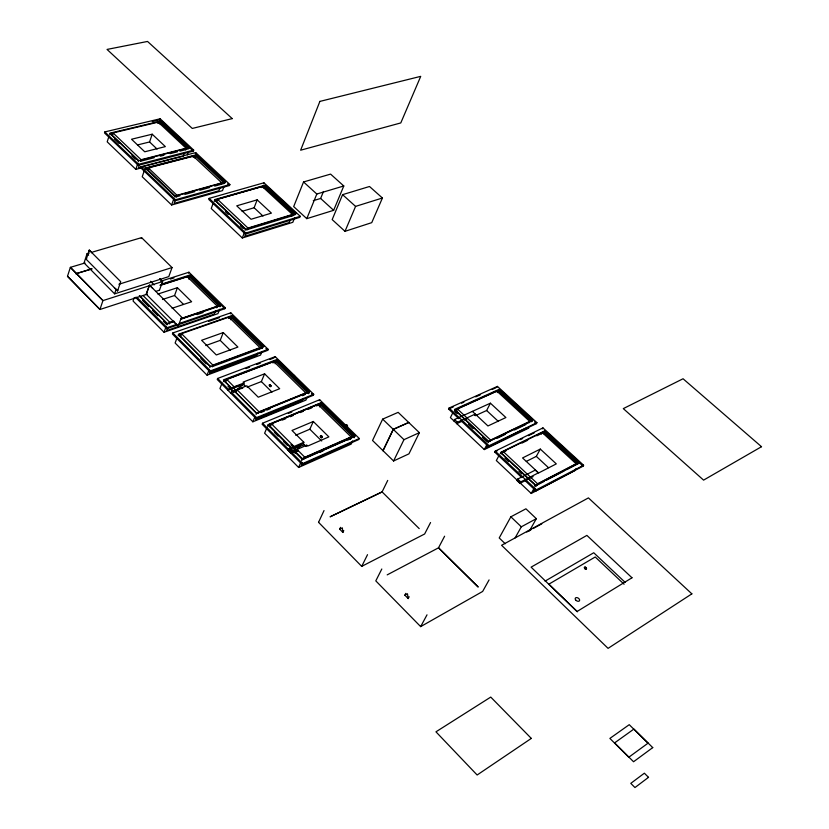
<?xml version="1.0" encoding="UTF-8"?>
<svg xmlns="http://www.w3.org/2000/svg" width="829" height="829" viewBox="0 0 829 829"><rect width="100%" height="100%" fill="white"/><g stroke="black" fill="none" stroke-linecap="round" stroke-linejoin="round"><path stroke-width="1.24" d="M294.803 376.749L294.689 376.221M293.632 451.608L294.119 448.458L304.43 444.769M104.817 131.915L104.495 132.941L138.288 165.323L193.354 151.127L193.706 150.122L160.163 118.785L104.817 131.915L138.64 164.287L193.706 150.122M108.931 136.391L107.19 141.842L135.842 169.354L142.028 167.748M157.811 123.179L160.266 122.588L188.463 148.961L188.815 147.956L160.608 121.583L110.164 133.624L109.842 134.65L113.532 133.77M112.164 135.282L112.951 132.847L141.096 159.728L186.079 148.236L158.121 122.07L157.852 122.868M147.334 294.108L99.936 309.486L67.491 276.295L70.361 267.352L85.035 262.98M67.491 276.295L99.946 309.435M88.972 251L89.273 250.078L92.392 253.208M86.257 259.322L89.263 250.078L120.713 281.684L117.552 290.917L86.247 259.322L86.548 258.399M89.314 253.011L87.076 253.674L84.061 262.917L114.609 293.839L168.784 276.606L172.059 267.56L141.593 237.633L92.661 252.026M138.236 161.821L138.578 160.795L189.945 147.583L161.386 120.889L109.967 133.148L138.744 160.66M135.842 169.354L137.666 163.904M138.288 165.323L138.64 164.287M139.469 164.598L138.381 167.831L146.391 165.759M140.547 161.354L141.096 159.728M140.681 167.769L141.034 166.743L195.717 152.588L229.882 184.504L229.509 185.52L175.137 200.773L140.681 167.769L144.412 166.805M137.459 144.961L149.583 141.966L152.194 134.205L165.354 146.609L144.743 151.79L131.542 139.241L152.194 134.205M152.277 121.583L159.831 119.79L160.163 118.785M160.266 122.588L160.608 121.583M145.158 168.059L174.691 196.307L225.633 182.131L196.349 154.743L145.158 168.059L142.225 176.753L171.624 204.991L222.483 190.639L223.851 186.96M160.163 124.516L161.386 120.889M214.67 186.1L224.586 183.333L224.96 182.328L196.235 155.458L146.391 168.442L146.039 169.468L149.78 168.494M99.936 309.486L102.951 300.564L70.361 267.352L102.931 300.606L162.608 281.497L159.914 278.834M147.303 170.142L148.132 167.707L193.105 155.997L221.778 182.857L221.188 184.452M117.853 290.005L117.542 290.927L114.381 287.736M114.609 293.839L116.184 289.228M141.282 238.534L141.593 237.633M183.292 156.194L184.411 153.013M185.52 149.831L186.079 148.236M134.205 297.704L133.044 301.01L164.038 332.253L217.954 313.631L219.623 309.331M187.395 154.836L188.245 152.412M171.624 204.991L173.551 199.551M174.992 197.167L175.354 196.131L146.391 168.442M229.882 184.504L175.499 199.748L174.152 203.395L218.846 190.805L220.017 187.634M176.442 196.929L177.012 195.302L221.778 182.857M146.256 294.233L149.489 285.124L181.592 317.113L178.204 326.212L146.246 294.233L149.479 285.124L152.671 288.295M192.815 156.795L193.105 155.997M195.354 153.593L195.717 152.588M195.064 158.38L196.349 154.743M193.385 157.116L195.872 156.474L196.235 155.458M159.469 290.233L162.608 281.497M209.126 198.38L208.742 199.426L245.405 234.12L299.829 217.333L300.243 216.307L263.933 182.794L209.126 198.38L245.809 233.073L300.243 216.307M162.463 299.497L174.556 295.518L177.416 287.704L191.623 301.735L172.111 308.264M164.038 332.253L166.049 326.781M174.567 321.393L167.344 323.859L166.961 324.895L163.344 321.269M135.5 297.3L166.722 328.698L167.106 327.662L176.784 324.336M213.281 202.96L211.229 208.504L242.296 237.975L292.824 222.307L294.575 217.954M261.767 187.572L264.202 186.867L294.72 215.074L295.134 214.037L264.606 185.841L214.659 200.131L214.276 201.178L217.934 200.131M167.759 328.087L166.857 330.533L214.234 314.181L215.467 310.989M169.261 324.015L169.862 322.388L173.499 321.144M186.794 277.342L187.085 276.544L217.322 306.181L216.701 307.787M188.566 273.249L188.939 272.233L225.198 307.704L224.804 308.72L166.722 328.698M216.545 201.727L217.457 199.25L262.182 186.463L292.45 214.452L291.798 216.068M219.944 306.771L220.338 305.756L189.841 275.891L189.468 276.907L219.022 305.87M188.815 279.124L190.39 274.855L221.27 305.072L180.701 318.927M178.525 325.31L178.194 326.212L174.971 322.978M172.784 332.968L172.401 334.004L210.079 371.9L267.726 350.335L268.14 349.33L230.814 312.813L172.784 332.968L210.493 370.864L268.14 349.33M177.157 337.527L175.116 342.999L207.032 375.174L260.544 355.102L261.871 351.869M212.224 366.646L262.41 347.993L262.834 346.978L231.446 316.253L178.567 334.709L178.173 335.745L181.779 334.491M180.287 336.916L181.51 333.652L212.887 365.102L259.985 347.631L228.866 317.124L228.555 317.921M245.073 230.286L245.477 229.229L296.305 213.654L265.404 185.116L214.493 199.665L245.695 229.136M242.296 237.975L244.431 232.431M242.12 211.312L254.12 207.758L257.156 199.851L271.415 213.126L251.042 219.27L236.731 205.83L257.156 199.851M261.871 187.271L262.182 186.463M263.539 183.82L263.933 182.794M245.405 234.12L245.809 233.073M246.068 233.001L244.804 236.286L289.207 222.545L290.171 220.12M247.343 229.695L247.985 228.048L292.45 214.452M264.202 186.867L264.606 185.841M264.15 188.349L265.404 185.116M230.421 313.828L230.814 312.813M205.799 345.558L220.203 340.377L223.26 332.574L237.913 347.061L216.328 354.967L201.613 340.284L223.26 332.574M209.83 367.537L210.234 366.501L264.057 346.563L232.275 315.466L178.37 334.274L210.452 366.47M207.032 375.174L209.177 369.713M228.638 318.108L231.042 317.258L231.446 316.253M210.079 371.9L210.493 370.864M230.607 319.725L232.275 315.466M210.649 370.791L209.696 373.226L256.721 355.61L257.695 353.216M212.245 366.729L212.887 365.102M217.623 378.459L217.219 379.495L256.109 418.614L313.269 395.298L313.714 394.293L275.218 356.636L217.623 378.459L228.421 389.309L231.395 388.159L223.861 380.594L223.447 381.63M222.089 383.122L219.913 388.573L252.866 421.795L305.932 400.096L306.875 397.93M303.549 181.955L293.684 206.587L306.782 218.659L333.641 210.317L343.786 185.976L330.595 174.111L303.549 181.955L316.813 194.027L343.786 185.976M225.353 382.573L226.659 379.319L273.653 361.413L305.746 392.884L305.051 394.48M228.421 389.309L228.027 390.283L243.695 384.221L233.498 392.096L234.099 390.625L242.793 388.107M243.695 384.221L231.27 387.785L230.68 389.257L232.794 391.381M231.395 388.159L231.001 389.133L233.83 391.972L234.224 390.998L256.565 413.433L308.709 392.304L276.337 360.594L223.861 380.594M230.856 393.122L231.25 392.158L234.224 390.998M243.995 382.977L234.11 386.801L233.571 388.138L236.389 390.967L236.939 389.63L246.814 385.796L258.265 397.215L279.684 388.718L264.606 373.817L243.115 382.107L243.995 382.977L243.446 384.314L245.104 385.972M306.782 218.659L316.813 194.027M313.279 200.68L320.626 198.463L323.476 191.509M259.332 349.227L259.985 347.631M247.063 387.153L261.363 381.589L264.606 373.817M342.584 194.66L332.18 219.592L344.999 231.322L371.744 222.649L382.418 198.007L369.506 186.494L342.584 194.66L355.579 206.39L382.418 198.007M274.793 357.651L275.218 356.636M272.979 363.009L273.653 361.413M275.104 363.755L276.886 359.506L309.663 391.589L308.73 393.702M252.866 421.795L254.69 417.433M256.13 414.459L256.565 413.433M313.714 394.293L256.544 417.588L255.643 419.888L302.274 400.842L303.321 398.459M258.368 413.412L259.052 411.795L305.746 392.884M262.565 423.215L262.13 424.241L302.243 464.582L358.843 439.505L359.309 438.5L319.652 399.713L262.565 423.215L288.43 449.204L291.373 447.94L268.472 424.966L268.036 425.992M344.999 231.322L355.579 206.39M266.938 427.774L264.617 433.215L298.595 467.452L351.154 444.137L352.646 440.924M267.663 426.075L268.099 425.039L321.113 403.101L354.874 436.147L302.243 459.307L301.777 460.333M270.026 427.008L271.415 423.774L294.067 446.479L303.839 442.261L292.005 430.469L313.279 421.484L328.875 436.883L307.663 446.085L306.771 445.194L297.01 449.432L296.419 450.758L290.948 453.142L288.005 450.178L288.43 449.204M308.709 392.304L308.274 393.309L275.912 361.61L273.529 362.511M290.627 449.049L291.269 447.577L293.984 446.665L291.01 444.572L296.419 450.758L297.715 451.297L296.658 450.24L298.067 450.489L296.927 449.619L294.212 450.541L293.57 452.002L288.005 450.178L303.248 443.598L303.839 442.261M291.373 447.94L290.938 448.903L293.601 451.784L288.005 450.178M290.948 453.142L291.373 452.168L294.316 450.893L302.191 458.8L353.838 436.085L320.491 403.433L268.472 424.966M294.067 446.479L293.476 447.805L295.787 450.126M293.891 451.867L294.316 450.893M319.206 400.718L319.652 399.713M317.642 405.288L317.994 404.49L351.061 436.904L349.952 439.287M320.491 403.433L320.035 404.438L353.372 437.09L353.838 436.085M319.445 406.842L321.331 402.614L355.092 435.66L354.118 437.764M295.673 435.256L309.839 429.225L313.279 421.484M306.771 445.194L306.212 446.468L303.248 443.598M302.191 458.8L301.735 459.826L352.19 437.608M298.595 467.452L301.02 462.033M302.274 462.883L301.196 465.297L347.382 444.831L347.755 444.043M304.088 458.862L304.813 457.245L351.061 436.904M302.243 464.582L302.699 463.556L359.309 438.5M318.533 522.343L324.025 510.581M382.656 419.132L372.542 440.489L393.578 460.986L408.935 453.857L419.37 432.665L398.148 412.355L382.656 419.132L403.961 439.671L419.37 432.665M343.755 530.581L342.874 532.415L339.693 529.14L340.553 527.337M382.988 450.665L393.236 429.329L408.687 422.448M383.05 450.727L393.309 429.401L408.759 422.51M393.578 460.986L403.961 439.671M387.713 480.426L382.086 491.929L330.087 516.819L382.096 491.908L419.205 528.612M318.543 522.322L361.713 566.373L367.516 554.674M458.81 418.655L448.572 409.029L449.059 408.055L497.441 386.387L536.933 422.676L536.415 423.629L488.592 446.676L460.675 420.407M452.986 412.459L450.406 417.598L484.302 449.567L528.767 428.075M498.488 391.174L531.679 421.733L532.197 420.78L498.975 390.221L454.914 410.086L454.427 411.06L457.225 413.692M455.784 411.899L457.318 408.842L496.789 391.05L529.721 421.381L528.912 422.883M453.795 420.966L454.53 419.505L490.405 403.184L505.897 417.536L487.949 425.961L472.364 411.371M381.806 569.005L375.796 580.88L420.666 626.62L482.654 591.44L489.079 579.906M474.53 415.526L475.266 414.085L457.442 422.262L456.706 423.712L462.271 421.153M496.944 387.34L497.441 386.387M475.359 415.681L486.623 410.51L490.405 403.184M496.395 391.806L496.789 391.05M430.552 522.539L424.635 533.99L361.713 566.373M497.669 392.604L499.441 389.174L533.068 420.096L488.582 441.391L454.52 409.402L499.441 389.174M409.153 596.735L408.189 598.569L404.863 595.16L405.816 593.346M484.302 449.567L486.986 444.437M488.043 442.655L488.55 441.681L532.197 420.78M487.835 445.432L486.644 447.712L526.094 428.137M489.835 441.619L490.633 440.085L529.721 421.381M488.592 446.676L489.1 445.712L536.933 422.676M444.613 536.208L438.5 547.834L387.195 574.87M521.887 477.639L494.726 452.085L495.234 451.121L542.964 427.899L583.595 465.235L583.056 466.178L535.928 490.851L524.695 480.281M499.048 455.422L496.333 460.541L531.234 493.452L575.036 470.509L576.186 468.478M500.229 453.743L500.737 452.769L544.218 431.505L578.383 462.934L577.844 463.877L566.528 469.763M502.073 453.888L503.296 451.608L537.586 483.773L576.103 463.753L542.218 432.562L541.399 434.054M420.666 626.62L427.008 614.828M542.446 428.842L542.964 427.899M519.959 483.359L520.747 481.918L538.249 472.934L535.233 470.116L517.721 479.058L516.923 480.499L519.959 483.359L533.078 476.623M536.829 435.816L543.7 432.448L544.218 431.505M543.347 433.702L544.974 430.717L579.575 462.52L535.741 485.317L500.664 452.385L544.974 430.717M526.332 461.39L536.322 456.375L540.311 449.08L556.3 463.888L538.632 472.955L522.56 457.94L540.311 449.08M529.493 530.84L536.332 518.685L525.918 508.809L510.861 516.809L499.213 537.948L505.224 543.762M578.383 462.934L535.368 485.297L534.84 486.26L543.897 481.545M531.234 493.452L534.052 488.354M535.057 488.333L533.379 491.359L583.595 465.235M536.322 486.053L537.586 483.773M535.928 490.851L536.467 489.887L495.234 451.121M515.11 537.917L521.317 526.809L536.332 518.685M575.264 465.256L576.103 463.753M300.419 446.199L293.57 452.002L290.544 449.049M545.057 581.129L593.74 552.756L625.221 582.435M526.767 532.031L531.057 529.69M533.192 528.519L541.762 523.845M404.853 595.191L407.464 593.751L408.189 598.569M546.156 480.364L564.259 470.945M501.369 453.173L505.949 450.935M521.959 443.09L527.679 440.292M494.726 452.085L497.058 450.955M520.332 439.619L522.664 438.479M528.477 435.65L534.301 432.811M339.683 529.171L342.336 527.855L342.874 532.415M497.234 438.251L505.275 434.396M514.457 429.992L525.938 424.479M464.499 420.137L466.727 419.111M455.577 410.531L457.898 409.485M448.572 409.029L453.297 406.915M461.556 403.205L463.908 402.148M475.711 396.863L480.426 394.739M492.229 389.454L495.773 387.868M355.092 435.66L302.461 458.81L294.212 450.541M319.662 452.458L322.999 450.986M347.838 440.044L351.392 438.479M353.952 437.349L320.668 404.106L316.491 405.909M269.052 425.495L273.539 423.64M282.223 420.116L285.767 418.645M290.15 416.749L293.518 415.36M300.243 412.573L303.331 411.288M308.098 409.319L311.766 407.868M321.331 402.614L268.316 424.541L291.269 447.577M288.295 413.464L291.86 411.992M309.663 391.589L256.503 413.111L234.099 390.625M260.876 412.541L264.43 411.091M266.793 410.137L270.347 408.687M302.347 395.713L304.72 394.749M234.69 391.64L237.053 390.718M224.638 381.174L227.022 380.262M276.886 359.506L223.395 379.879L231.27 387.785M246.006 368.573L249.602 367.206M256.803 364.47L260.399 363.112M269.995 359.465L273.601 358.107M208.659 321.393L219.54 317.611M197.064 314.595L203.084 312.533M179.209 323.507L225.198 307.704M180.743 318.668L217.322 306.181M173.365 321.434L167.251 323.517L139.759 295.922M180.587 319.331L220.338 305.756M155.821 291.404L159.489 290.181M157.873 294.057L177.416 287.704M161.769 284.036L190.39 274.855M159.945 285.259L187.085 276.544M160.795 285.217L189.841 275.891M160.94 281.166L188.939 272.233M170.308 279.083L173.966 277.912M118.889 284.254L172.059 267.56M246.286 229.913L293.507 215.436M76.05 273.663L91.915 268.865M75.853 273.757L91.895 268.907M176.225 196.815L179.945 195.779M184.908 194.4L194.825 191.634M199.789 190.255L209.706 187.489M147.531 165.458L156.588 163.116M157.717 162.816L159.966 162.235M161.095 161.945L168.919 159.914M170.038 159.624L178.898 157.334M179.997 157.044L182.193 156.474M140.692 161.189L154.163 157.738M160.287 156.173L163.966 155.23M170.09 153.666L177.437 151.78M179.883 151.158L187.24 149.272M293.87 375.361L294.544 375.941M320.626 198.463L333.641 210.317M579.274 462.706L583.056 466.178M534.539 421.899L536.415 423.629M543.7 432.448L577.844 463.877M536.322 456.375L548.487 467.691M486.623 410.51L498.416 421.474M159.831 119.79L168.204 127.625M184.038 142.422L185.903 144.163M189.634 147.645L193.354 151.127M254.12 207.758L262.99 216.048M227.664 183.789L229.509 185.52M195.872 156.474L224.586 183.333M457.318 408.842L490.633 440.085M500.737 452.769L535.368 485.297M454.914 410.086L488.55 441.681M504.902 458.136L508.643 461.649M518.933 471.318L521.742 473.95M468.426 424.22L473.1 428.614M482.437 437.391L487.11 441.774M449.059 408.055L489.1 445.712M454.53 419.505L457.442 422.262M517.721 479.058L520.747 481.918M217.457 199.25L247.985 228.048M624.082 584.227L595.222 556.995L548.871 584.165L577.481 611.792M214.659 200.131L245.477 229.229M225.478 211.758L228.276 214.41M240.41 225.871L243.208 228.514M149.583 141.966L157.075 149.054M148.132 167.707L177.012 195.302M110.164 133.624L138.578 160.795M510.861 516.809L521.317 526.809M114.423 139.034L119.003 143.417M131.821 155.686L135.49 159.189M141.034 166.743L175.499 199.748M258.627 341.434L260.441 343.216M265.902 348.553L267.726 350.335M203.965 288.326L206.69 290.979M221.177 305.176L224.804 308.72M279.373 362.128L281.207 363.921M311.435 393.506L313.269 395.298M231.042 317.258L262.41 347.993M159.883 278.865L162.588 281.549M220.203 340.377L230.234 350.325M309.839 429.225L321.704 440.997M174.556 295.518L183.396 304.284M261.363 381.589L271.974 392.096M150.474 281.28L154.101 284.896M297.01 449.432L304.813 457.245M143.179 295.632L169.862 322.388M226.659 379.319L234.11 386.801M236.939 389.63L259.052 411.795M178.567 334.709L210.234 366.501M139.303 295.715L167.344 323.859M268.099 425.039L291.052 448.074M293.994 451.038L302.233 459.307M200.794 358.46L206.214 363.91M274.409 432.396L278.057 436.054M283.518 441.536L287.166 445.194M289.891 447.94L295.362 453.422M142.557 300.378L148.878 306.74M152.495 310.367L157.924 315.818M227.985 386.19L233.436 391.661M291.373 452.168L302.699 463.556M136.754 297.155L167.106 327.662M231.25 392.158L256.544 417.588M87.076 253.674L88.599 255.208M586.59 568.528A1.171 0.839 59.2 0 1 584.735 567.938M584.258 567.782A1.171 0.839 59.2 0 1 586.124 568.373M347.6 426.002A1.13 0.767 66.9 0 1 346.916 426.697M345.538 425.401A1.13 0.767 66.9 0 1 347.175 425.878M345.838 425.712A1.036 0.705 66.9 0 1 346.284 424.717A1.036 0.705 66.9 0 1 347.247 425.515A1.036 0.705 66.9 0 1 346.968 426.655M295.041 376.511A1.109 0.736 68.7 0 1 294.958 376.884M293.86 375.309A1.109 0.736 68.7 0 1 294.637 376.407M271.166 385.91A1.119 0.736 68.7 0 1 269.58 385.475M269.187 385.361A1.119 0.736 68.7 0 1 270.762 385.796M269.415 385.122C270.275 388.542 271.922 384.2 269.425 385.05M319.88 101.407L300.637 150.204L400.79 122.93L420.728 76.351L319.88 101.407M648.516 777.333L634.962 787.55L630.786 783.364L644.361 773.198L648.516 777.333M652.744 747.613L633.553 761.747L614.6 742.888L633.916 729.064L652.744 747.613M648.019 743.178L628.786 757.24L609.885 738.421L629.242 724.681L648.019 743.178M531.306 738.411L477.141 775.001L435.95 731.82L490.747 697.085L531.306 738.411M691.863 593.854L608.071 648.361L501.586 545.285L588.424 497.897L691.863 593.854M631.988 577.772L577.036 611.522L531.099 567.15L586.891 535.399L631.988 577.772M761.509 446.707L703.583 480.126L623.304 408.614L683.055 378.76L761.509 446.707M232.234 118.609L192.276 128.443L107.034 49.429L147.531 41.45L232.234 118.609M478.064 586.891L438.51 547.803L478.043 586.922M584.569 568.031A1.078 0.777 59.2 0 0 585.979 569.077A1.078 0.777 59.2 0 0 585.73 567.347A1.078 0.777 59.2 0 0 584.569 568.031M575.616 599.895A2.446 1.565 32.5 0 0 579.45 600.787A2.446 1.565 32.5 0 0 577.139 597.657A2.446 1.565 32.5 0 0 575.616 599.895M320.398 436.313A1.14 0.767 67 0 0 321.631 437.722A1.14 0.767 67 0 0 321.662 435.919A1.14 0.767 67 0 0 320.398 436.313M320.471 436.344A1.047 0.705 67 0 0 321.6 437.639A1.047 0.705 67 0 0 321.631 435.981A1.047 0.705 67 0 0 320.471 436.344"/></g></svg>
